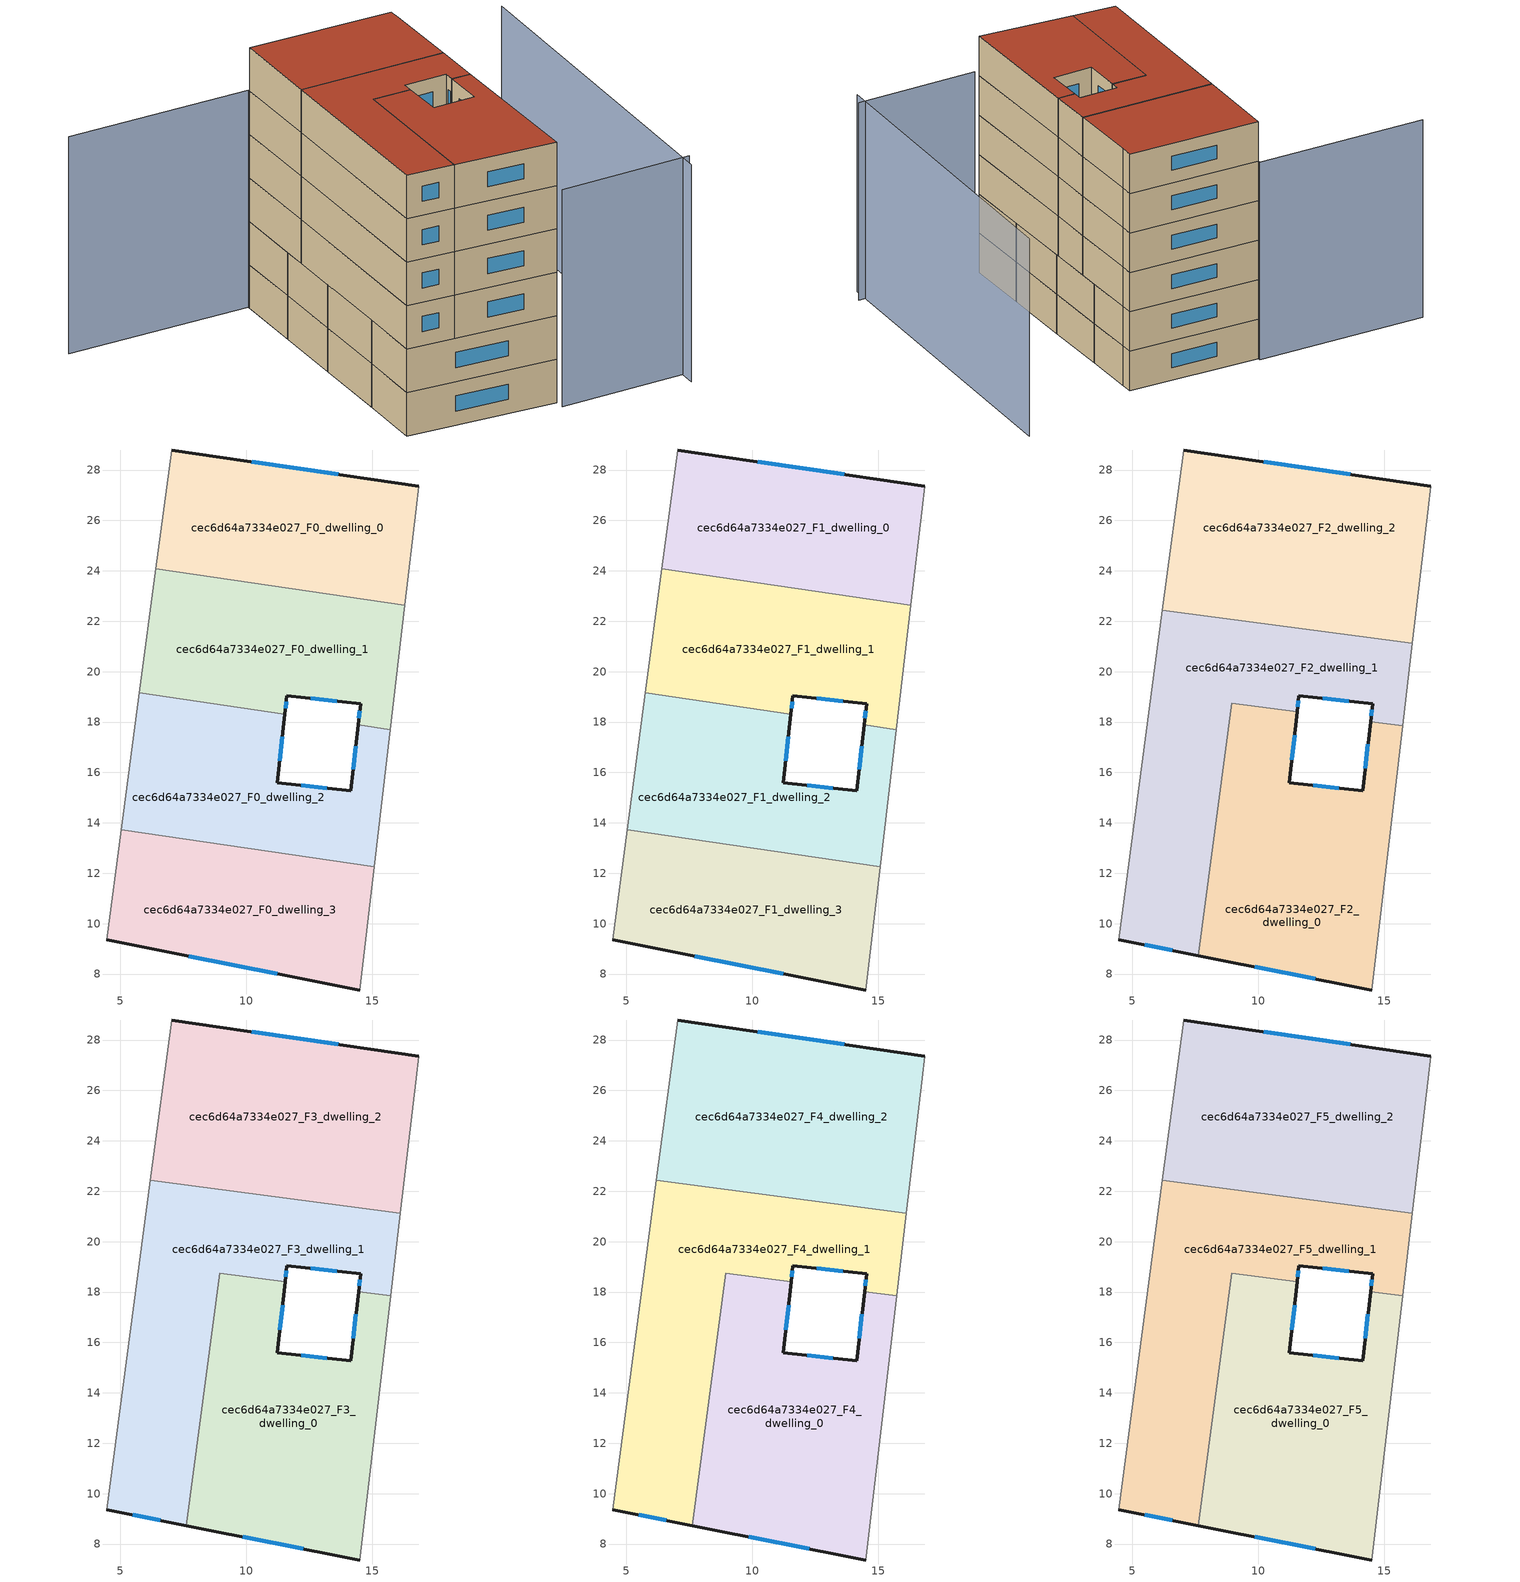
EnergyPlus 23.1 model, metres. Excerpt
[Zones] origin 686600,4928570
cec6d64a7334e027_F0_dwelling_0
 floor ground (EU_floor_Construction): 16.85,27.37 16.75,26.49 16.3,22.63 6.42,24.08 7.04,28.8 z0
 wall outside (EU_wall_Construction): 16.85,27.37 7.04,28.8 z0:3
 wall adiabatic (EU_wall_Construction): 16.3,22.63 16.75,26.49 16.85,27.37 / 7.04,28.8 6.42,24.08 z0:3
 wall to cec6d64a7334e027_F0_dwelling_1 (EU_wall_Construction): 6.42,24.08 16.3,22.63 z0:3
 window (EU_Window_Construction): 13.66,27.83 10.23,28.33 z0.98:2.02
cec6d64a7334e027_F0_dwelling_1
 floor ground (EU_floor_Construction): 16.3,22.63 15.72,17.7 14.45,17.88 14.54,18.72 11.62,19.05 11.54,18.31 5.77,19.16 6.42,24.08 z0
 wall outside (EU_wall_Construction): 11.54,18.31 11.62,19.05 14.54,18.72 14.45,17.88 z0:3
 wall to cec6d64a7334e027_F0_dwelling_2 (EU_wall_Construction): 5.77,19.16 11.54,18.31 / 14.45,17.88 15.72,17.7 z0:3
 wall adiabatic (EU_wall_Construction): 6.42,24.08 5.77,19.16 / 15.72,17.7 16.3,22.63 z0:3
 window (EU_Window_Construction): 11.57,18.55 11.59,18.81 / 14.51,18.45 14.48,18.15 / 12.57,18.94 13.59,18.82 z0.98:2.02
cec6d64a7334e027_F0_dwelling_2
 floor ground (EU_floor_Construction): 15.72,17.7 15.08,12.26 5.05,13.72 5.77,19.16 11.54,18.31 11.24,15.59 14.15,15.27 14.45,17.88 z0
 wall outside (EU_wall_Construction): 14.45,17.88 14.15,15.27 11.24,15.59 11.54,18.31 z0:3
 wall adiabatic (EU_wall_Construction): 15.08,12.26 15.72,17.7 / 5.77,19.16 5.05,13.72 z0:3
 wall to cec6d64a7334e027_F0_dwelling_3 (EU_wall_Construction): 5.05,13.72 15.08,12.26 z0:3
 window (EU_Window_Construction): 11.34,16.47 11.44,17.42 / 13.2,15.37 12.19,15.48 / 14.35,17.03 14.25,16.12 z0.98:2.02
cec6d64a7334e027_F0_dwelling_3
 floor ground (EU_floor_Construction): 15.08,12.26 14.5,7.37 4.47,9.36 5.05,13.72 z0
 wall outside (EU_wall_Construction): 4.47,9.36 14.5,7.37 z0:3
 wall adiabatic (EU_wall_Construction): 14.5,7.37 15.08,12.26 / 5.05,13.72 4.47,9.36 z0:3
 window (EU_Window_Construction): 7.73,8.71 11.24,8.01 z0.98:2.02
cec6d64a7334e027_F1_dwelling_0
 floor to cec6d64a7334e027_F0_dwelling_0 (EU_floor_Construction): 16.85,27.37 16.75,26.49 16.3,22.63 6.42,24.08 7.04,28.8 z3
 wall outside (EU_wall_Construction): 16.85,27.37 7.04,28.8 z3:6
 wall adiabatic (EU_wall_Construction): 16.3,22.63 16.75,26.49 16.85,27.37 / 7.04,28.8 6.42,24.08 z3:6
 wall to cec6d64a7334e027_F1_dwelling_1 (EU_wall_Construction): 6.42,24.08 16.3,22.63 z3:6
 window (EU_Window_Construction): 13.66,27.83 10.23,28.33 z3.98:5.02
cec6d64a7334e027_F1_dwelling_1
 floor to cec6d64a7334e027_F0_dwelling_1 (EU_floor_Construction): 16.3,22.63 15.72,17.7 14.45,17.88 14.54,18.72 11.62,19.05 11.54,18.31 5.77,19.16 6.42,24.08 z3
 wall outside (EU_wall_Construction): 11.54,18.31 11.62,19.05 14.54,18.72 14.45,17.88 z3:6
 wall to cec6d64a7334e027_F1_dwelling_2 (EU_wall_Construction): 5.77,19.16 11.54,18.31 / 14.45,17.88 15.72,17.7 z3:6
 wall adiabatic (EU_wall_Construction): 6.42,24.08 5.77,19.16 / 15.72,17.7 16.3,22.63 z3:6
 window (EU_Window_Construction): 11.57,18.55 11.59,18.81 / 14.51,18.45 14.48,18.15 / 12.57,18.94 13.59,18.82 z3.98:5.02
cec6d64a7334e027_F1_dwelling_2
 floor to cec6d64a7334e027_F0_dwelling_2 (EU_floor_Construction): 15.72,17.7 15.08,12.26 5.05,13.72 5.77,19.16 11.54,18.31 11.24,15.59 14.15,15.27 14.45,17.88 z3
 wall outside (EU_wall_Construction): 14.45,17.88 14.15,15.27 11.24,15.59 11.54,18.31 z3:6
 wall adiabatic (EU_wall_Construction): 15.08,12.26 15.72,17.7 / 5.77,19.16 5.05,13.72 z3:6
 wall to cec6d64a7334e027_F1_dwelling_3 (EU_wall_Construction): 5.05,13.72 15.08,12.26 z3:6
 window (EU_Window_Construction): 11.34,16.47 11.44,17.42 / 13.2,15.37 12.19,15.48 / 14.35,17.03 14.25,16.12 z3.98:5.02
cec6d64a7334e027_F1_dwelling_3
 floor to cec6d64a7334e027_F0_dwelling_3 (EU_floor_Construction): 15.08,12.26 14.5,7.37 4.47,9.36 5.05,13.72 z3
 wall outside (EU_wall_Construction): 4.47,9.36 14.5,7.37 z3:6
 wall adiabatic (EU_wall_Construction): 14.5,7.37 15.08,12.26 / 5.05,13.72 4.47,9.36 z3:6
 window (EU_Window_Construction): 7.73,8.71 11.24,8.01 z3.98:5.02
cec6d64a7334e027_F2_dwelling_0
 floor to cec6d64a7334e027_F1_dwelling_3 (EU_floor_Construction): 15.08,12.26 14.5,7.37 7.63,8.73 8.23,13.26 z6
 floor to cec6d64a7334e027_F1_dwelling_2 (EU_floor_Construction): 15.72,17.7 15.08,12.26 8.23,13.26 8.94,18.69 11.54,18.31 11.24,15.59 14.15,15.27 14.45,17.88 z6
 floor to cec6d64a7334e027_F1_dwelling_1 (EU_floor_Construction): 15.73,17.85 15.72,17.7 14.45,17.88 14.46,18.02 z6; 11.55,18.4 11.54,18.31 8.94,18.69 8.95,18.75 z6
 wall outside (EU_wall_Construction): 14.46,18.02 14.15,15.27 11.24,15.59 11.55,18.4 / 7.63,8.73 14.5,7.37 z6:9
 wall to cec6d64a7334e027_F2_dwelling_1 (EU_wall_Construction): 11.55,18.4 8.95,18.75 7.63,8.73 / 15.73,17.85 14.46,18.02 z6:9
 wall adiabatic (EU_wall_Construction): 14.5,7.37 15.73,17.85 z6:9
 window (EU_Window_Construction): 11.34,16.5 11.45,17.49 / 13.2,15.37 12.19,15.48 / 14.36,17.12 14.25,16.16 / 9.86,8.29 12.27,7.81 z6.98:8.02
cec6d64a7334e027_F2_dwelling_1
 floor to cec6d64a7334e027_F1_dwelling_1 (EU_floor_Construction): 16.12,21.13 15.73,17.85 14.46,18.02 14.54,18.72 11.62,19.05 11.55,18.4 8.95,18.75 8.94,18.69 5.77,19.16 6.2,22.44 z6
 floor to cec6d64a7334e027_F1_dwelling_3 (EU_floor_Construction): 8.23,13.26 7.63,8.73 4.47,9.36 5.05,13.72 z6
 floor to cec6d64a7334e027_F1_dwelling_2 (EU_floor_Construction): 8.94,18.69 8.23,13.26 5.05,13.72 5.77,19.16 z6
 wall outside (EU_wall_Construction): 11.55,18.4 11.62,19.05 14.54,18.72 14.46,18.02 / 4.47,9.36 7.63,8.73 z6:9
 wall adiabatic (EU_wall_Construction): 6.2,22.44 4.47,9.36 / 15.73,17.85 16.12,21.13 z6:9
 wall to cec6d64a7334e027_F2_dwelling_2 (EU_wall_Construction): 16.12,21.13 6.2,22.44 z6:9
 window (EU_Window_Construction): 14.52,18.49 14.49,18.24 / 12.57,18.94 13.59,18.82 / 11.57,18.61 11.6,18.84 / 5.5,9.15 6.6,8.93 z6.98:8.02
cec6d64a7334e027_F2_dwelling_2
 floor to cec6d64a7334e027_F1_dwelling_0 (EU_floor_Construction): 16.85,27.37 16.75,26.49 16.3,22.63 6.42,24.08 7.04,28.8 z6
 floor to cec6d64a7334e027_F1_dwelling_1 (EU_floor_Construction): 16.3,22.63 16.12,21.13 6.2,22.44 6.42,24.08 z6
 wall outside (EU_wall_Construction): 16.85,27.37 7.04,28.8 z6:9
 wall adiabatic (EU_wall_Construction): 16.12,21.13 16.75,26.49 16.85,27.37 / 7.04,28.8 6.2,22.44 z6:9
 window (EU_Window_Construction): 13.66,27.83 10.23,28.33 z6.98:8.02
cec6d64a7334e027_F3_dwelling_0
 floor to cec6d64a7334e027_F2_dwelling_0 (EU_floor_Construction): 15.73,17.85 14.5,7.37 7.63,8.73 8.95,18.75 11.55,18.4 11.24,15.59 14.15,15.27 14.46,18.02 z9
 wall outside (EU_wall_Construction): 14.46,18.02 14.15,15.27 11.24,15.59 11.55,18.4 / 7.63,8.73 14.5,7.37 z9:12
 wall to cec6d64a7334e027_F3_dwelling_1 (EU_wall_Construction): 11.55,18.4 8.95,18.75 7.63,8.73 / 15.73,17.85 14.46,18.02 z9:12
 wall adiabatic (EU_wall_Construction): 14.5,7.37 15.73,17.85 z9:12
 window (EU_Window_Construction): 11.34,16.5 11.45,17.49 / 13.2,15.37 12.19,15.48 / 14.36,17.12 14.25,16.16 / 9.86,8.29 12.27,7.81 z9.98:11.02
cec6d64a7334e027_F3_dwelling_1
 floor to cec6d64a7334e027_F2_dwelling_1 (EU_floor_Construction): 16.12,21.13 15.73,17.85 14.46,18.02 14.54,18.72 11.62,19.05 11.55,18.4 8.95,18.75 7.63,8.73 4.47,9.36 6.2,22.44 z9
 wall outside (EU_wall_Construction): 11.55,18.4 11.62,19.05 14.54,18.72 14.46,18.02 / 4.47,9.36 7.63,8.73 z9:12
 wall adiabatic (EU_wall_Construction): 6.2,22.44 4.47,9.36 / 15.73,17.85 16.12,21.13 z9:12
 wall to cec6d64a7334e027_F3_dwelling_2 (EU_wall_Construction): 16.12,21.13 6.2,22.44 z9:12
 window (EU_Window_Construction): 14.52,18.49 14.49,18.24 / 12.57,18.94 13.59,18.82 / 11.57,18.61 11.6,18.84 / 5.5,9.15 6.6,8.93 z9.98:11.02
cec6d64a7334e027_F3_dwelling_2
 floor to cec6d64a7334e027_F2_dwelling_2 (EU_floor_Construction): 16.85,27.37 16.75,26.49 16.12,21.13 6.2,22.44 7.04,28.8 z9
 wall outside (EU_wall_Construction): 16.85,27.37 7.04,28.8 z9:12
 wall adiabatic (EU_wall_Construction): 16.12,21.13 16.75,26.49 16.85,27.37 / 7.04,28.8 6.2,22.44 z9:12
 window (EU_Window_Construction): 13.66,27.83 10.23,28.33 z9.98:11.02
cec6d64a7334e027_F4_dwelling_0
 floor to cec6d64a7334e027_F3_dwelling_0 (EU_floor_Construction): 15.73,17.85 14.5,7.37 7.63,8.73 8.95,18.75 11.55,18.4 11.24,15.59 14.15,15.27 14.46,18.02 z12
 wall outside (EU_wall_Construction): 14.46,18.02 14.15,15.27 11.24,15.59 11.55,18.4 / 7.63,8.73 14.5,7.37 z12:15
 wall to cec6d64a7334e027_F4_dwelling_1 (EU_wall_Construction): 11.55,18.4 8.95,18.75 7.63,8.73 / 15.73,17.85 14.46,18.02 z12:15
 wall adiabatic (EU_wall_Construction): 14.5,7.37 15.73,17.85 z12:15
 window (EU_Window_Construction): 11.34,16.5 11.45,17.49 / 13.2,15.37 12.19,15.48 / 14.36,17.12 14.25,16.16 / 9.86,8.29 12.27,7.81 z12.98:14.02
cec6d64a7334e027_F4_dwelling_1
 floor to cec6d64a7334e027_F3_dwelling_1 (EU_floor_Construction): 16.12,21.13 15.73,17.85 14.46,18.02 14.54,18.72 11.62,19.05 11.55,18.4 8.95,18.75 7.63,8.73 4.47,9.36 6.2,22.44 z12
 wall outside (EU_wall_Construction): 11.55,18.4 11.62,19.05 14.54,18.72 14.46,18.02 / 4.47,9.36 7.63,8.73 z12:15
 wall adiabatic (EU_wall_Construction): 6.2,22.44 4.47,9.36 / 15.73,17.85 16.12,21.13 z12:15
 wall to cec6d64a7334e027_F4_dwelling_2 (EU_wall_Construction): 16.12,21.13 6.2,22.44 z12:15
 window (EU_Window_Construction): 14.52,18.49 14.49,18.24 / 12.57,18.94 13.59,18.82 / 11.57,18.61 11.6,18.84 / 5.5,9.15 6.6,8.93 z12.98:14.02
cec6d64a7334e027_F4_dwelling_2
 floor to cec6d64a7334e027_F3_dwelling_2 (EU_floor_Construction): 16.85,27.37 16.75,26.49 16.12,21.13 6.2,22.44 7.04,28.8 z12
 wall outside (EU_wall_Construction): 16.85,27.37 7.04,28.8 z12:15
 wall adiabatic (EU_wall_Construction): 16.12,21.13 16.75,26.49 16.85,27.37 / 7.04,28.8 6.2,22.44 z12:15
 window (EU_Window_Construction): 13.66,27.83 10.23,28.33 z12.98:14.02
cec6d64a7334e027_F5_dwelling_0
 floor to cec6d64a7334e027_F4_dwelling_0 (EU_floor_Construction): 15.73,17.85 14.5,7.37 7.63,8.73 8.95,18.75 11.55,18.4 11.24,15.59 14.15,15.27 14.46,18.02 z15
 wall outside (EU_wall_Construction): 14.46,18.02 14.15,15.27 11.24,15.59 11.55,18.4 / 7.63,8.73 14.5,7.37 z15:18
 wall to cec6d64a7334e027_F5_dwelling_1 (EU_wall_Construction): 11.55,18.4 8.95,18.75 7.63,8.73 / 15.73,17.85 14.46,18.02 z15:18
 wall adiabatic (EU_wall_Construction): 14.5,7.37 15.73,17.85 z15:18
 window (EU_Window_Construction): 11.34,16.5 11.45,17.49 / 13.2,15.37 12.19,15.48 / 14.36,17.12 14.25,16.16 / 9.86,8.29 12.27,7.81 z15.98:17.02
 roof outside (EU_roof_Construction): 14.5,7.37 15.73,17.85 14.46,18.02 14.15,15.27 11.24,15.59 11.55,18.4 8.95,18.75 7.63,8.73 z18
cec6d64a7334e027_F5_dwelling_1
 floor to cec6d64a7334e027_F4_dwelling_1 (EU_floor_Construction): 16.12,21.13 15.73,17.85 14.46,18.02 14.54,18.72 11.62,19.05 11.55,18.4 8.95,18.75 7.63,8.73 4.47,9.36 6.2,22.44 z15
 wall outside (EU_wall_Construction): 11.55,18.4 11.62,19.05 14.54,18.72 14.46,18.02 / 4.47,9.36 7.63,8.73 z15:18
 wall adiabatic (EU_wall_Construction): 6.2,22.44 4.47,9.36 / 15.73,17.85 16.12,21.13 z15:18
 wall to cec6d64a7334e027_F5_dwelling_2 (EU_wall_Construction): 16.12,21.13 6.2,22.44 z15:18
 window (EU_Window_Construction): 14.52,18.49 14.49,18.24 / 12.57,18.94 13.59,18.82 / 11.57,18.61 11.6,18.84 / 5.5,9.15 6.6,8.93 z15.98:17.02
 roof outside (EU_roof_Construction): 7.63,8.73 8.95,18.75 11.55,18.4 11.62,19.05 14.54,18.72 14.46,18.02 15.73,17.85 16.12,21.13 6.2,22.44 4.47,9.36 z18
cec6d64a7334e027_F5_dwelling_2
 floor to cec6d64a7334e027_F4_dwelling_2 (EU_floor_Construction): 16.85,27.37 16.75,26.49 16.12,21.13 6.2,22.44 7.04,28.8 z15
 wall outside (EU_wall_Construction): 16.85,27.37 7.04,28.8 z15:18
 wall adiabatic (EU_wall_Construction): 16.12,21.13 16.75,26.49 16.85,27.37 / 7.04,28.8 6.2,22.44 z15:18
 window (EU_Window_Construction): 13.66,27.83 10.23,28.33 z15.98:17.02
 roof outside (EU_roof_Construction): 16.12,21.13 16.75,26.49 16.85,27.37 7.04,28.8 6.2,22.44 z18
shading: 22.77,4.65 26.27,28.58 / -5.49,30.62 7.06,28.96 / 7.06,28.96 4.47,9.36 / 23.41,5.68 14.43,6.74 z0:15
[Building]
EU S2 Campaign: North Axis=0; Terrain=City; Solar Distribution=FullExterior
[Site:Location]
Bologna: Latitude=44.5; Longitude=11.25; Time Zone=1; Elevation=37
[SizingPeriod:WeatherFileDays]
AnnualSizingPeriod: Begin Month=1; Begin Day of Month=1; End Month=12; End Day of Month=31; Day of Week for Start Day=Monday; Use Weather File Daylight Saving Period=No; Use Weather File Rain and Snow Indicators=No
[MATERIAL]
EU_InternalMass_Material: Roughness=MediumRough; Thickness=0.1; Conductivity=1; Density=1800; Specific Heat=900; Thermal Absorptance=0.9; Solar Absorptance=0.7; Visible Absorptance=0.7
[MATERIAL:NOMASS] Roughness=MediumRough; Thermal Absorptance=0.9; Solar Absorptance=0.7; Visible Absorptance=0.7
Name | Thermal Resistance
EU_wall_NoMass | 0.905828
EU_roof_NoMass | 0.37593
EU_floor_NoMass | 0.67114
[WINDOWMATERIAL:SIMPLEGLAZINGSYSTEM]
EU_Window_SimpleGlazing: UFactor=4.52486; Solar Heat Gain Coefficient=0.85; Visible Transmittance=0.85
[CONSTRUCTION]
EU_wall_Construction: EU_wall_NoMass
EU_roof_Construction: EU_roof_NoMass
EU_floor_Construction: EU_floor_NoMass
EU_Window_Construction: EU_Window_SimpleGlazing
EU_InternalMass_Construction: EU_InternalMass_Material
[ZONE] Type=1; Multiplier=1; Ceiling Height=autocalculate; Floor Area=autocalculate; Part of Total Floor Area=Yes
Name | Volume
cec6d64a7334e027_F0_dwelling_0; cec6d64a7334e027_F1_dwelling_0 | 142.248
cec6d64a7334e027_F2_dwelling_0; cec6d64a7334e027_F3_dwelling_0; cec6d64a7334e027_F4_dwelling_0; cec6d64a7334e027_F5_dwelling_0 | 189.666
cec6d64a7334e027_F0_dwelling_1; cec6d64a7334e027_F1_dwelling_1 | 142.255
cec6d64a7334e027_F2_dwelling_1; cec6d64a7334e027_F3_dwelling_1; cec6d64a7334e027_F4_dwelling_1; cec6d64a7334e027_F5_dwelling_1 | 189.669
cec6d64a7334e027_F0_dwelling_2; cec6d64a7334e027_F1_dwelling_2 | 142.26
cec6d64a7334e027_F2_dwelling_2; cec6d64a7334e027_F3_dwelling_2; cec6d64a7334e027_F4_dwelling_2; cec6d64a7334e027_F5_dwelling_2 | 189.681
cec6d64a7334e027_F0_dwelling_3; cec6d64a7334e027_F1_dwelling_3 | 142.247
[INTERNALMASS] Construction=EU_InternalMass_Construction
Name | Zone or ZoneList | Surface Area
cec6d64a7334e027_F0_dwelling_0_EU_InternalMass | cec6d64a7334e027_F0_dwelling_0 | 47.4161
cec6d64a7334e027_F0_dwelling_1_EU_InternalMass | cec6d64a7334e027_F0_dwelling_1 | 47.4183
cec6d64a7334e027_F0_dwelling_2_EU_InternalMass | cec6d64a7334e027_F0_dwelling_2 | 47.4195
cec6d64a7334e027_F0_dwelling_3_EU_InternalMass | cec6d64a7334e027_F0_dwelling_3 | 47.4154
cec6d64a7334e027_F1_dwelling_0_EU_InternalMass | cec6d64a7334e027_F1_dwelling_0 | 47.4161
cec6d64a7334e027_F1_dwelling_1_EU_InternalMass | cec6d64a7334e027_F1_dwelling_1 | 47.4183
cec6d64a7334e027_F1_dwelling_2_EU_InternalMass | cec6d64a7334e027_F1_dwelling_2 | 47.4195
cec6d64a7334e027_F1_dwelling_3_EU_InternalMass | cec6d64a7334e027_F1_dwelling_3 | 47.4154
cec6d64a7334e027_F2_dwelling_0_EU_InternalMass | cec6d64a7334e027_F2_dwelling_0 | 63.2212
cec6d64a7334e027_F2_dwelling_1_EU_InternalMass | cec6d64a7334e027_F2_dwelling_1 | 63.2238
cec6d64a7334e027_F2_dwelling_2_EU_InternalMass | cec6d64a7334e027_F2_dwelling_2 | 63.2274
cec6d64a7334e027_F3_dwelling_0_EU_InternalMass | cec6d64a7334e027_F3_dwelling_0 | 63.2212
cec6d64a7334e027_F3_dwelling_1_EU_InternalMass | cec6d64a7334e027_F3_dwelling_1 | 63.2238
cec6d64a7334e027_F3_dwelling_2_EU_InternalMass | cec6d64a7334e027_F3_dwelling_2 | 63.2274
cec6d64a7334e027_F4_dwelling_0_EU_InternalMass | cec6d64a7334e027_F4_dwelling_0 | 63.2212
cec6d64a7334e027_F4_dwelling_1_EU_InternalMass | cec6d64a7334e027_F4_dwelling_1 | 63.2238
cec6d64a7334e027_F4_dwelling_2_EU_InternalMass | cec6d64a7334e027_F4_dwelling_2 | 63.2274
cec6d64a7334e027_F5_dwelling_0_EU_InternalMass | cec6d64a7334e027_F5_dwelling_0 | 63.2212
cec6d64a7334e027_F5_dwelling_1_EU_InternalMass | cec6d64a7334e027_F5_dwelling_1 | 63.2238
cec6d64a7334e027_F5_dwelling_2_EU_InternalMass | cec6d64a7334e027_F5_dwelling_2 | 63.2274
[OTHEREQUIPMENT] Fuel Type=Electricity; Design Level Calculation Method=Watts/Area; Power per Zone Floor Area=1; Fraction Latent=0; Fraction Radiant=0; Fraction Lost=0; Carbon Dioxide Generation Rate=0; EndUse Subcategory=EU_Step8_InternalGains
Name | Zone or ZoneList or Space or SpaceList | Schedule
EU_Step8_InternalGain_cec6d64a7334e027_F0_dwelling_0_f000 | cec6d64a7334e027_F0_dwelling_0 | EU_Step8_GainSchedule_cec6d64a7334e027_F0_dwelling_0_f000
EU_Step8_InternalGain_cec6d64a7334e027_F0_dwelling_1_f000 | cec6d64a7334e027_F0_dwelling_1 | EU_Step8_GainSchedule_cec6d64a7334e027_F0_dwelling_1_f000
EU_Step8_InternalGain_cec6d64a7334e027_F0_dwelling_2_f000 | cec6d64a7334e027_F0_dwelling_2 | EU_Step8_GainSchedule_cec6d64a7334e027_F0_dwelling_2_f000
EU_Step8_InternalGain_cec6d64a7334e027_F0_dwelling_3_f000 | cec6d64a7334e027_F0_dwelling_3 | EU_Step8_GainSchedule_cec6d64a7334e027_F0_dwelling_3_f000
EU_Step8_InternalGain_cec6d64a7334e027_F1_dwelling_0_f000 | cec6d64a7334e027_F1_dwelling_0 | EU_Step8_GainSchedule_cec6d64a7334e027_F1_dwelling_0_f000
EU_Step8_InternalGain_cec6d64a7334e027_F1_dwelling_1_f000 | cec6d64a7334e027_F1_dwelling_1 | EU_Step8_GainSchedule_cec6d64a7334e027_F1_dwelling_1_f000
EU_Step8_InternalGain_cec6d64a7334e027_F1_dwelling_2_f000 | cec6d64a7334e027_F1_dwelling_2 | EU_Step8_GainSchedule_cec6d64a7334e027_F1_dwelling_2_f000
EU_Step8_InternalGain_cec6d64a7334e027_F1_dwelling_3_f000 | cec6d64a7334e027_F1_dwelling_3 | EU_Step8_GainSchedule_cec6d64a7334e027_F1_dwelling_3_f000
EU_Step8_InternalGain_cec6d64a7334e027_F2_dwelling_0_f000 | cec6d64a7334e027_F2_dwelling_0 | EU_Step8_GainSchedule_cec6d64a7334e027_F2_dwelling_0_f000
EU_Step8_InternalGain_cec6d64a7334e027_F2_dwelling_1_f000 | cec6d64a7334e027_F2_dwelling_1 | EU_Step8_GainSchedule_cec6d64a7334e027_F2_dwelling_1_f000
EU_Step8_InternalGain_cec6d64a7334e027_F2_dwelling_2_f000 | cec6d64a7334e027_F2_dwelling_2 | EU_Step8_GainSchedule_cec6d64a7334e027_F2_dwelling_2_f000
EU_Step8_InternalGain_cec6d64a7334e027_F3_dwelling_0_f000 | cec6d64a7334e027_F3_dwelling_0 | EU_Step8_GainSchedule_cec6d64a7334e027_F3_dwelling_0_f000
EU_Step8_InternalGain_cec6d64a7334e027_F3_dwelling_1_f000 | cec6d64a7334e027_F3_dwelling_1 | EU_Step8_GainSchedule_cec6d64a7334e027_F3_dwelling_1_f000
EU_Step8_InternalGain_cec6d64a7334e027_F3_dwelling_2_f000 | cec6d64a7334e027_F3_dwelling_2 | EU_Step8_GainSchedule_cec6d64a7334e027_F3_dwelling_2_f000
EU_Step8_InternalGain_cec6d64a7334e027_F4_dwelling_0_f000 | cec6d64a7334e027_F4_dwelling_0 | EU_Step8_GainSchedule_cec6d64a7334e027_F4_dwelling_0_f000
EU_Step8_InternalGain_cec6d64a7334e027_F4_dwelling_1_f000 | cec6d64a7334e027_F4_dwelling_1 | EU_Step8_GainSchedule_cec6d64a7334e027_F4_dwelling_1_f000
EU_Step8_InternalGain_cec6d64a7334e027_F4_dwelling_2_f000 | cec6d64a7334e027_F4_dwelling_2 | EU_Step8_GainSchedule_cec6d64a7334e027_F4_dwelling_2_f000
EU_Step8_InternalGain_cec6d64a7334e027_F5_dwelling_0_f000 | cec6d64a7334e027_F5_dwelling_0 | EU_Step8_GainSchedule_cec6d64a7334e027_F5_dwelling_0_f000
EU_Step8_InternalGain_cec6d64a7334e027_F5_dwelling_1_f000 | cec6d64a7334e027_F5_dwelling_1 | EU_Step8_GainSchedule_cec6d64a7334e027_F5_dwelling_1_f000
EU_Step8_InternalGain_cec6d64a7334e027_F5_dwelling_2_f000 | cec6d64a7334e027_F5_dwelling_2 | EU_Step8_GainSchedule_cec6d64a7334e027_F5_dwelling_2_f000
[ZONEVENTILATION:DESIGNFLOWRATE] Schedule=EU_AlwaysOn; Design Flow Rate Calculation Method=AirChanges/Hour; Air Changes per Hour=0.73129; Ventilation Type=Natural; Fan Pressure Rise=0; Fan Total Efficiency=1; Constant Term Coefficient=1; Temperature Term Coefficient=0; Velocity Term Coefficient=0; Velocity Squared Term Coefficient=0; Minimum Indoor Temperature=-100; Maximum Indoor Temperature=100; Delta Temperature=-100; Minimum Outdoor Temperature=-100; Maximum Outdoor Temperature=100; Maximum Wind Speed=40
Name | Zone or ZoneList or Space or SpaceList
EU_ConstantAir_cec6d64a7334e027_F0_dwelling_0 | cec6d64a7334e027_F0_dwelling_0
EU_ConstantAir_cec6d64a7334e027_F0_dwelling_1 | cec6d64a7334e027_F0_dwelling_1
EU_ConstantAir_cec6d64a7334e027_F0_dwelling_2 | cec6d64a7334e027_F0_dwelling_2
EU_ConstantAir_cec6d64a7334e027_F0_dwelling_3 | cec6d64a7334e027_F0_dwelling_3
EU_ConstantAir_cec6d64a7334e027_F1_dwelling_0 | cec6d64a7334e027_F1_dwelling_0
EU_ConstantAir_cec6d64a7334e027_F1_dwelling_1 | cec6d64a7334e027_F1_dwelling_1
EU_ConstantAir_cec6d64a7334e027_F1_dwelling_2 | cec6d64a7334e027_F1_dwelling_2
EU_ConstantAir_cec6d64a7334e027_F1_dwelling_3 | cec6d64a7334e027_F1_dwelling_3
EU_ConstantAir_cec6d64a7334e027_F2_dwelling_0 | cec6d64a7334e027_F2_dwelling_0
EU_ConstantAir_cec6d64a7334e027_F2_dwelling_1 | cec6d64a7334e027_F2_dwelling_1
EU_ConstantAir_cec6d64a7334e027_F2_dwelling_2 | cec6d64a7334e027_F2_dwelling_2
EU_ConstantAir_cec6d64a7334e027_F3_dwelling_0 | cec6d64a7334e027_F3_dwelling_0
EU_ConstantAir_cec6d64a7334e027_F3_dwelling_1 | cec6d64a7334e027_F3_dwelling_1
EU_ConstantAir_cec6d64a7334e027_F3_dwelling_2 | cec6d64a7334e027_F3_dwelling_2
EU_ConstantAir_cec6d64a7334e027_F4_dwelling_0 | cec6d64a7334e027_F4_dwelling_0
EU_ConstantAir_cec6d64a7334e027_F4_dwelling_1 | cec6d64a7334e027_F4_dwelling_1
EU_ConstantAir_cec6d64a7334e027_F4_dwelling_2 | cec6d64a7334e027_F4_dwelling_2
EU_ConstantAir_cec6d64a7334e027_F5_dwelling_0 | cec6d64a7334e027_F5_dwelling_0
EU_ConstantAir_cec6d64a7334e027_F5_dwelling_1 | cec6d64a7334e027_F5_dwelling_1
EU_ConstantAir_cec6d64a7334e027_F5_dwelling_2 | cec6d64a7334e027_F5_dwelling_2
[HVACTEMPLATE:THERMOSTAT] Constant Heating Setpoint=20; Constant Cooling Setpoint=50
EU_HeatOnly_cec6d64a7334e027_F0_dwelling_0; EU_HeatOnly_cec6d64a7334e027_F0_dwelling_1; EU_HeatOnly_cec6d64a7334e027_F0_dwelling_2; EU_HeatOnly_cec6d64a7334e027_F0_dwelling_3; EU_HeatOnly_cec6d64a7334e027_F1_dwelling_0; EU_HeatOnly_cec6d64a7334e027_F1_dwelling_1; EU_HeatOnly_cec6d64a7334e027_F1_dwelling_2; EU_HeatOnly_cec6d64a7334e027_F1_dwelling_3; EU_HeatOnly_cec6d64a7334e027_F2_dwelling_0; EU_HeatOnly_cec6d64a7334e027_F2_dwelling_1; EU_HeatOnly_cec6d64a7334e027_F2_dwelling_2; EU_HeatOnly_cec6d64a7334e027_F3_dwelling_0; EU_HeatOnly_cec6d64a7334e027_F3_dwelling_1; EU_HeatOnly_cec6d64a7334e027_F3_dwelling_2; EU_HeatOnly_cec6d64a7334e027_F4_dwelling_0; EU_HeatOnly_cec6d64a7334e027_F4_dwelling_1; EU_HeatOnly_cec6d64a7334e027_F4_dwelling_2; EU_HeatOnly_cec6d64a7334e027_F5_dwelling_0; EU_HeatOnly_cec6d64a7334e027_F5_dwelling_1; EU_HeatOnly_cec6d64a7334e027_F5_dwelling_2
[HVACTEMPLATE:ZONE:IDEALLOADSAIRSYSTEM] System Availability Schedule=EU_AlwaysOn; Maximum Heating Supply Air Temperature=50; Minimum Cooling Supply Air Temperature=13; Maximum Heating Supply Air Humidity Ratio=0.0156; Minimum Cooling Supply Air Humidity Ratio=0.0077; Heating Limit=NoLimit; Cooling Limit=NoLimit; Heating Availability Schedule=EU_AlwaysOn; Cooling Availability Schedule=EU_CoolingOff; Dehumidification Control Type=ConstantSensibleHeatRatio; Cooling Sensible Heat Ratio=0.7; Dehumidification Setpoint=60; Humidification Control Type=None; Humidification Setpoint=30; Outdoor Air Method=None; Outdoor Air Flow Rate per Person=0.00944; Outdoor Air Flow Rate per Zone Floor Area=0; Outdoor Air Flow Rate per Zone=0; Demand Controlled Ventilation Type=None; Outdoor Air Economizer Type=NoEconomizer; Heat Recovery Type=None; Sensible Heat Recovery Effectiveness=0.7; Latent Heat Recovery Effectiveness=0.65
Name | Template Thermostat
cec6d64a7334e027_F0_dwelling_0 | EU_HeatOnly_cec6d64a7334e027_F0_dwelling_0
cec6d64a7334e027_F0_dwelling_1 | EU_HeatOnly_cec6d64a7334e027_F0_dwelling_1
cec6d64a7334e027_F0_dwelling_2 | EU_HeatOnly_cec6d64a7334e027_F0_dwelling_2
cec6d64a7334e027_F0_dwelling_3 | EU_HeatOnly_cec6d64a7334e027_F0_dwelling_3
cec6d64a7334e027_F1_dwelling_0 | EU_HeatOnly_cec6d64a7334e027_F1_dwelling_0
cec6d64a7334e027_F1_dwelling_1 | EU_HeatOnly_cec6d64a7334e027_F1_dwelling_1
cec6d64a7334e027_F1_dwelling_2 | EU_HeatOnly_cec6d64a7334e027_F1_dwelling_2
cec6d64a7334e027_F1_dwelling_3 | EU_HeatOnly_cec6d64a7334e027_F1_dwelling_3
cec6d64a7334e027_F2_dwelling_0 | EU_HeatOnly_cec6d64a7334e027_F2_dwelling_0
cec6d64a7334e027_F2_dwelling_1 | EU_HeatOnly_cec6d64a7334e027_F2_dwelling_1
cec6d64a7334e027_F2_dwelling_2 | EU_HeatOnly_cec6d64a7334e027_F2_dwelling_2
cec6d64a7334e027_F3_dwelling_0 | EU_HeatOnly_cec6d64a7334e027_F3_dwelling_0
cec6d64a7334e027_F3_dwelling_1 | EU_HeatOnly_cec6d64a7334e027_F3_dwelling_1
cec6d64a7334e027_F3_dwelling_2 | EU_HeatOnly_cec6d64a7334e027_F3_dwelling_2
cec6d64a7334e027_F4_dwelling_0 | EU_HeatOnly_cec6d64a7334e027_F4_dwelling_0
cec6d64a7334e027_F4_dwelling_1 | EU_HeatOnly_cec6d64a7334e027_F4_dwelling_1
cec6d64a7334e027_F4_dwelling_2 | EU_HeatOnly_cec6d64a7334e027_F4_dwelling_2
cec6d64a7334e027_F5_dwelling_0 | EU_HeatOnly_cec6d64a7334e027_F5_dwelling_0
cec6d64a7334e027_F5_dwelling_1 | EU_HeatOnly_cec6d64a7334e027_F5_dwelling_1
cec6d64a7334e027_F5_dwelling_2 | EU_HeatOnly_cec6d64a7334e027_F5_dwelling_2
[SIZING:ZONE] Zone Cooling Design Supply Air Temperature Input Method=SupplyAirTemperature; Zone Cooling Design Supply Air Temperature=13; Zone Heating Design Supply Air Temperature Input Method=SupplyAirTemperature; Zone Heating Design Supply Air Temperature=50; Zone Cooling Design Supply Air Humidity Ratio=0.008; Zone Heating Design Supply Air Humidity Ratio=0.008; Cooling Design Air Flow Method=DesignDay; Cooling Design Air Flow Rate=0; Cooling Minimum Air Flow per Zone Floor Area=0.000762; Cooling Minimum Air Flow=0; Cooling Minimum Air Flow Fraction=0.2; Heating Design Air Flow Method=DesignDay; Heating Design Air Flow Rate=0; Heating Maximum Air Flow per Zone Floor Area=0.002032; Heating Maximum Air Flow=0.141576; Heating Maximum Air Flow Fraction=0.3; Account for Dedicated Outdoor Air System=No; Dedicated Outdoor Air System Control Strategy=NeutralSupplyAir; Dedicated Outdoor Air Low Setpoint Temperature for Design=autosize; Dedicated Outdoor Air High Setpoint Temperature for Design=autosize; Zone Load Sizing Method=Sensible Load Only No Latent Load; Zone Latent Cooling Design Supply Air Humidity Ratio Input Method=HumidityRatioDifference; Zone Cooling Design Supply Air Humidity Ratio Difference=0.005; Zone Latent Heating Design Supply Air Humidity Ratio Input Method=HumidityRatioDifference; Zone Humidification Design Supply Air Humidity Ratio Difference=0.005
cec6d64a7334e027_F0_dwelling_0; cec6d64a7334e027_F0_dwelling_1; cec6d64a7334e027_F0_dwelling_2; cec6d64a7334e027_F0_dwelling_3; cec6d64a7334e027_F1_dwelling_0; cec6d64a7334e027_F1_dwelling_1; cec6d64a7334e027_F1_dwelling_2; cec6d64a7334e027_F1_dwelling_3; cec6d64a7334e027_F2_dwelling_0; cec6d64a7334e027_F2_dwelling_1; cec6d64a7334e027_F2_dwelling_2; cec6d64a7334e027_F3_dwelling_0; cec6d64a7334e027_F3_dwelling_1; cec6d64a7334e027_F3_dwelling_2; cec6d64a7334e027_F4_dwelling_0; cec6d64a7334e027_F4_dwelling_1; cec6d64a7334e027_F4_dwelling_2; cec6d64a7334e027_F5_dwelling_0; cec6d64a7334e027_F5_dwelling_1; cec6d64a7334e027_F5_dwelling_2
[SCHEDULE:CONSTANT]
Name | Hourly Value
EU_AlwaysOn | 1
EU_CoolingOff | 0
[SCHEDULE:FILE] Column Number=1; Rows to Skip at Top=0; Number of Hours of Data=8760; Column Separator=Comma; Interpolate to Timestep=No; Minutes per Item=60; Adjust Schedule for Daylight Savings=Yes
Name | File
EU_Step8_GainSchedule_cec6d64a7334e027_F0_dwelling_0_f000 | ../../schedules/cec6d64a7334e027/cec6d64a7334e027_F0_dwelling_0_f000_gain.csv
EU_Step8_GainSchedule_cec6d64a7334e027_F0_dwelling_1_f000 | ../../schedules/cec6d64a7334e027/cec6d64a7334e027_F0_dwelling_1_f000_gain.csv
EU_Step8_GainSchedule_cec6d64a7334e027_F0_dwelling_2_f000 | ../../schedules/cec6d64a7334e027/cec6d64a7334e027_F0_dwelling_2_f000_gain.csv
EU_Step8_GainSchedule_cec6d64a7334e027_F0_dwelling_3_f000 | ../../schedules/cec6d64a7334e027/cec6d64a7334e027_F0_dwelling_3_f000_gain.csv
EU_Step8_GainSchedule_cec6d64a7334e027_F1_dwelling_0_f000 | ../../schedules/cec6d64a7334e027/cec6d64a7334e027_F1_dwelling_0_f000_gain.csv
EU_Step8_GainSchedule_cec6d64a7334e027_F1_dwelling_1_f000 | ../../schedules/cec6d64a7334e027/cec6d64a7334e027_F1_dwelling_1_f000_gain.csv
EU_Step8_GainSchedule_cec6d64a7334e027_F1_dwelling_2_f000 | ../../schedules/cec6d64a7334e027/cec6d64a7334e027_F1_dwelling_2_f000_gain.csv
EU_Step8_GainSchedule_cec6d64a7334e027_F1_dwelling_3_f000 | ../../schedules/cec6d64a7334e027/cec6d64a7334e027_F1_dwelling_3_f000_gain.csv
EU_Step8_GainSchedule_cec6d64a7334e027_F2_dwelling_0_f000 | ../../schedules/cec6d64a7334e027/cec6d64a7334e027_F2_dwelling_0_f000_gain.csv
EU_Step8_GainSchedule_cec6d64a7334e027_F2_dwelling_1_f000 | ../../schedules/cec6d64a7334e027/cec6d64a7334e027_F2_dwelling_1_f000_gain.csv
EU_Step8_GainSchedule_cec6d64a7334e027_F2_dwelling_2_f000 | ../../schedules/cec6d64a7334e027/cec6d64a7334e027_F2_dwelling_2_f000_gain.csv
EU_Step8_GainSchedule_cec6d64a7334e027_F3_dwelling_0_f000 | ../../schedules/cec6d64a7334e027/cec6d64a7334e027_F3_dwelling_0_f000_gain.csv
EU_Step8_GainSchedule_cec6d64a7334e027_F3_dwelling_1_f000 | ../../schedules/cec6d64a7334e027/cec6d64a7334e027_F3_dwelling_1_f000_gain.csv
EU_Step8_GainSchedule_cec6d64a7334e027_F3_dwelling_2_f000 | ../../schedules/cec6d64a7334e027/cec6d64a7334e027_F3_dwelling_2_f000_gain.csv
EU_Step8_GainSchedule_cec6d64a7334e027_F4_dwelling_0_f000 | ../../schedules/cec6d64a7334e027/cec6d64a7334e027_F4_dwelling_0_f000_gain.csv
EU_Step8_GainSchedule_cec6d64a7334e027_F4_dwelling_1_f000 | ../../schedules/cec6d64a7334e027/cec6d64a7334e027_F4_dwelling_1_f000_gain.csv
EU_Step8_GainSchedule_cec6d64a7334e027_F4_dwelling_2_f000 | ../../schedules/cec6d64a7334e027/cec6d64a7334e027_F4_dwelling_2_f000_gain.csv
EU_Step8_GainSchedule_cec6d64a7334e027_F5_dwelling_0_f000 | ../../schedules/cec6d64a7334e027/cec6d64a7334e027_F5_dwelling_0_f000_gain.csv
EU_Step8_GainSchedule_cec6d64a7334e027_F5_dwelling_1_f000 | ../../schedules/cec6d64a7334e027/cec6d64a7334e027_F5_dwelling_1_f000_gain.csv
EU_Step8_GainSchedule_cec6d64a7334e027_F5_dwelling_2_f000 | ../../schedules/cec6d64a7334e027/cec6d64a7334e027_F5_dwelling_2_f000_gain.csv
